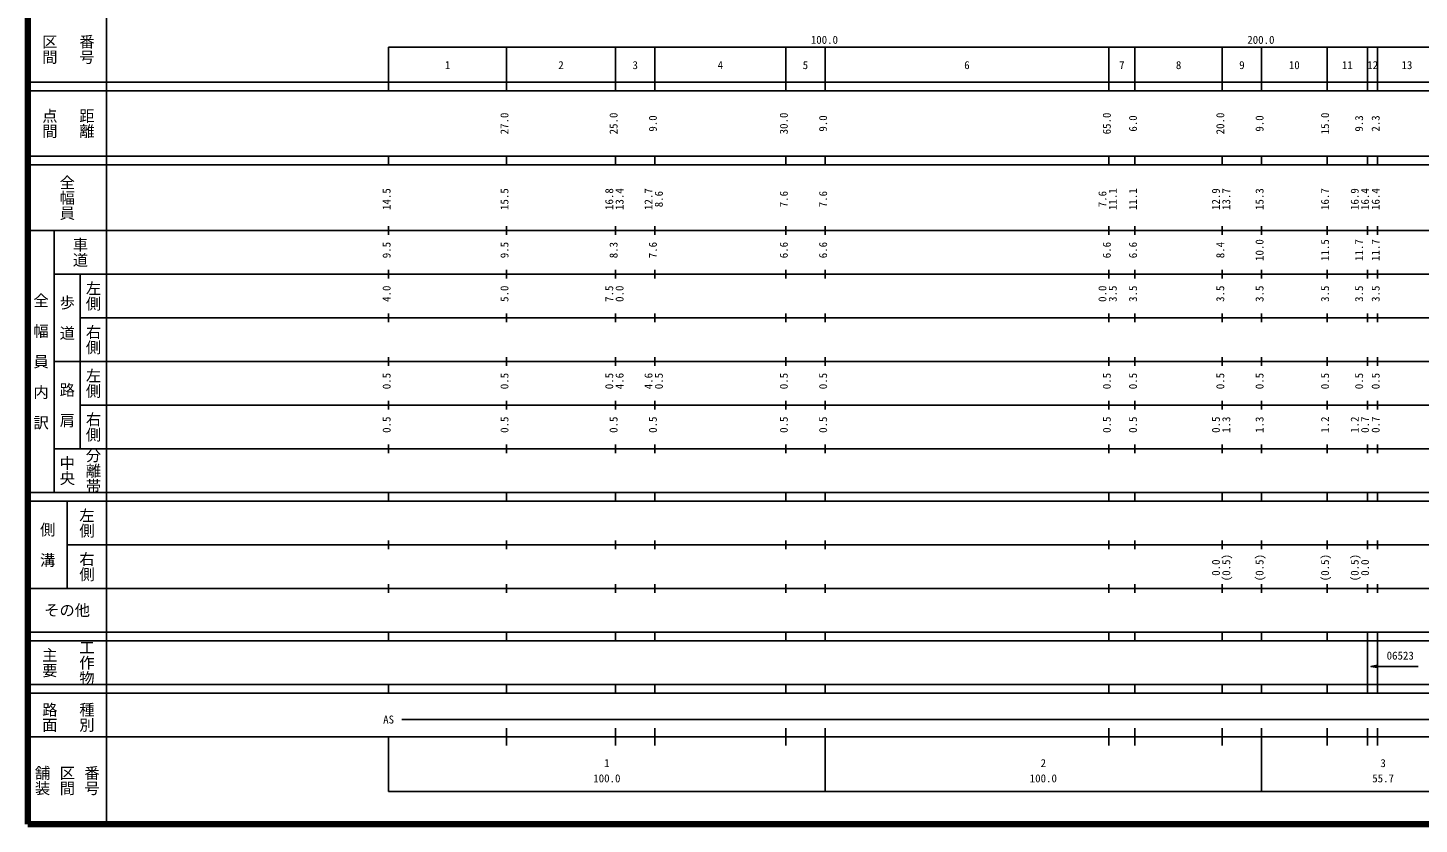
# Model space of a CAD drawing. Units: millimetres on the paper, enlarged 1000 times. Extents: x 40000 to 680000, y 20000 to 380000.
# Drawn here: x 40000 to 358768, y 20000 to 202409 of the extents above; entities that cross this region are included whole.
import ezdxf
from ezdxf.enums import TextEntityAlignment as Align

# ---------------------------------------------------------------- set-up
doc = ezdxf.new("R2010")
doc.units = ezdxf.units.MM
doc.header["$LTSCALE"] = 1000
doc.layers.add('M-TTL', color=2, linetype='Continuous', lineweight=140)
doc.layers.add('M-TTL-BAND', color=7, linetype='Continuous', lineweight=25)
doc.styles.add('@ＭＳ ゴシック', font='')
doc.styles.add('ＭＳ ゴシック', font='')
doc.styles.get('@ＭＳ ゴシック').set_extended_font_data('@MS Gothic')
doc.styles.get('ＭＳ ゴシック').set_extended_font_data('MS Gothic')

# ---------------------------------------------------------------- blocks, each defined once
blk = doc.blocks.new('open_arrow')
at = {"color": 0, "linetype": 'Continuous', "lineweight": -2}
blk.add_lwpolyline([(7.5, 1.25), (0, 0), (7.5, -1.25)], dxfattribs=at)

msp = doc.modelspace()

# ---------------------------------------------------------------- linework, layer by layer
at = {"layer": 'M-TTL'}
for p, q in [((40000, 380000), (40000, 20000)), ((40000, 20000), (680000, 20000))]:
    msp.add_line(p, q, dxfattribs=at)
at = {"layer": 'M-TTL-BAND'}
for p, q in [((58000, 370000), (58000, 20000)), ((122658, 198000), (579000, 198000)), ((122658, 198000), (122658, 188000)), ((149658, 188000), (149658, 198000)), ((174658, 188000), (174658, 198000)), ((183658, 188000), (183658, 198000)), ((213658, 188000), (213658, 198000)), ((222658, 188000), (222658, 198000)), ((287658, 188000), (287658, 198000)), ((293658, 188000), (293658, 198000)), ((313658, 188000), (313658, 198000)), ((322658, 188000), (322658, 198000)), ((337658, 188000), (337658, 198000)), ((346958, 188000), (346958, 198000)), ((349258, 188000), (349258, 198000)), ((40000, 190000), (579000, 190000)), ((40000, 188000), (579000, 188000)), ((40000, 173000), (579000, 173000)), ((122658, 171000), (122658, 173000)), ((149658, 171000), (149658, 173000)), ((174658, 171000), (174658, 173000)), ((183658, 171000), (183658, 173000)), ((213658, 171000), (213658, 173000)), ((222658, 171000), (222658, 173000)), ((287658, 171000), (287658, 173000)), ((293658, 171000), (293658, 173000)), ((313658, 171000), (313658, 173000)), ((322658, 171000), (322658, 173000)), ((337658, 171000), (337658, 173000)), ((346958, 171000), (346958, 173000)), ((349258, 171000), (349258, 173000)), ((40000, 171000), (579000, 171000)), ((122658, 155000), (122658, 157000)), ((149658, 155000), (149658, 157000)), ((174658, 155000), (174658, 157000)), ((183658, 155000), (183658, 157000)), ((213658, 155000), (213658, 157000)), ((222658, 155000), (222658, 157000)), ((287658, 155000), (287658, 157000)), ((293658, 155000), (293658, 157000)), ((313658, 155000), (313658, 157000)), ((322658, 155000), (322658, 157000)), ((337658, 155000), (337658, 157000)), ((346958, 155000), (346958, 157000)), ((349258, 155000), (349258, 157000)), ((40000, 156000), (579000, 156000)), ((46000, 96000), (46000, 156000)), ((122658, 145000), (122658, 147000)), ((149658, 145000), (149658, 147000)), ((174658, 145000), (174658, 147000)), ((183658, 145000), (183658, 147000)), ((213658, 145000), (213658, 147000)), ((222658, 145000), (222658, 147000)), ((287658, 145000), (287658, 147000)), ((293658, 145000), (293658, 147000)), ((313658, 145000), (313658, 147000)), ((322658, 145000), (322658, 147000)), ((337658, 145000), (337658, 147000)), ((346958, 145000), (346958, 147000)), ((349258, 145000), (349258, 147000)), ((46000, 146000), (579000, 146000)), ((52000, 146000), (52000, 106000)), ((52000, 136000), (579000, 136000)), ((122658, 135000), (122658, 137000)), ((149658, 135000), (149658, 137000)), ((174658, 135000), (174658, 137000)), ((183658, 135000), (183658, 137000)), ((213658, 135000), (213658, 137000)), ((222658, 135000), (222658, 137000)), ((287658, 135000), (287658, 137000)), ((293658, 135000), (293658, 137000)), ((313658, 135000), (313658, 137000)), ((322658, 135000), (322658, 137000)), ((337658, 135000), (337658, 137000)), ((346958, 135000), (346958, 137000)), ((349258, 135000), (349258, 137000)), ((46000, 126000), (579000, 126000)), ((122658, 125000), (122658, 127000)), ((149658, 125000), (149658, 127000)), ((174658, 125000), (174658, 127000)), ((183658, 125000), (183658, 127000)), ((213658, 125000), (213658, 127000)), ((222658, 125000), (222658, 127000)), ((287658, 125000), (287658, 127000)), ((293658, 125000), (293658, 127000)), ((313658, 125000), (313658, 127000)), ((322658, 125000), (322658, 127000)), ((337658, 125000), (337658, 127000)), ((346958, 125000), (346958, 127000)), ((349258, 125000), (349258, 127000)), ((52000, 116000), (579000, 116000)), ((122658, 115000), (122658, 117000)), ((149658, 115000), (149658, 117000)), ((174658, 115000), (174658, 117000)), ((183658, 115000), (183658, 117000)), ((213658, 115000), (213658, 117000)), ((222658, 115000), (222658, 117000)), ((287658, 115000), (287658, 117000)), ((293658, 115000), (293658, 117000)), ((313658, 115000), (313658, 117000)), ((322658, 115000), (322658, 117000)), ((337658, 115000), (337658, 117000)), ((346958, 115000), (346958, 117000)), ((349258, 115000), (349258, 117000)), ((46000, 106000), (579000, 106000)), ((122658, 105000), (122658, 107000)), ((149658, 105000), (149658, 107000)), ((174658, 105000), (174658, 107000)), ((183658, 105000), (183658, 107000)), ((213658, 105000), (213658, 107000)), ((222658, 105000), (222658, 107000)), ((287658, 105000), (287658, 107000)), ((293658, 105000), (293658, 107000)), ((313658, 105000), (313658, 107000)), ((322658, 105000), (322658, 107000)), ((337658, 105000), (337658, 107000)), ((346958, 105000), (346958, 107000)), ((349258, 105000), (349258, 107000)), ((40000, 96000), (579000, 96000)), ((122658, 94000), (122658, 96000)), ((149658, 94000), (149658, 96000)), ((174658, 94000), (174658, 96000)), ((183658, 94000), (183658, 96000)), ((213658, 94000), (213658, 96000)), ((222658, 94000), (222658, 96000)), ((287658, 94000), (287658, 96000)), ((293658, 94000), (293658, 96000)), ((313658, 94000), (313658, 96000)), ((322658, 94000), (322658, 96000)), ((337658, 94000), (337658, 96000)), ((346958, 94000), (346958, 96000)), ((349258, 94000), (349258, 96000)), ((40000, 94000), (579000, 94000)), ((49000, 94000), (49000, 74000)), ((49000, 84000), (579000, 84000)), ((122658, 83000), (122658, 85000)), ((149658, 83000), (149658, 85000)), ((174658, 83000), (174658, 85000)), ((183658, 83000), (183658, 85000)), ((213658, 83000), (213658, 85000)), ((222658, 83000), (222658, 85000)), ((287658, 83000), (287658, 85000)), ((293658, 83000), (293658, 85000)), ((313658, 83000), (313658, 85000)), ((322658, 83000), (322658, 85000)), ((337658, 83000), (337658, 85000)), ((346958, 83000), (346958, 85000)), ((349258, 83000), (349258, 85000)), ((40000, 74000), (579000, 74000)), ((122658, 73000), (122658, 75000)), ((149658, 73000), (149658, 75000)), ((174658, 73000), (174658, 75000)), ((183658, 73000), (183658, 75000)), ((213658, 73000), (213658, 75000)), ((222658, 73000), (222658, 75000)), ((287658, 73000), (287658, 75000)), ((293658, 73000), (293658, 75000)), ((313658, 73000), (313658, 75000)), ((322658, 73000), (322658, 75000)), ((337658, 73000), (337658, 75000)), ((346958, 73000), (346958, 75000)), ((349258, 73000), (349258, 75000)), ((40000, 64000), (579000, 64000)), ((122658, 62000), (122658, 64000)), ((149658, 62000), (149658, 64000)), ((174658, 62000), (174658, 64000)), ((183658, 62000), (183658, 64000)), ((213658, 62000), (213658, 64000)), ((222658, 62000), (222658, 64000)), ((287658, 62000), (287658, 64000)), ((293658, 62000), (293658, 64000)), ((313658, 62000), (313658, 64000)), ((322658, 62000), (322658, 64000)), ((337658, 62000), (337658, 64000)), ((346958, 62000), (346958, 64000)), ((349258, 62000), (349258, 64000)), ((40000, 62000), (579000, 62000)), ((346958, 52000), (346958, 62000)), ((349258, 52000), (349258, 62000)), ((347715, 56149), (358564, 56149)), ((40000, 52000), (579000, 52000)), ((122658, 50000), (122658, 52000)), ((149658, 50000), (149658, 52000)), ((174658, 50000), (174658, 52000)), ((183658, 50000), (183658, 52000)), ((213658, 50000), (213658, 52000)), ((222658, 50000), (222658, 52000)), ((287658, 50000), (287658, 52000)), ((293658, 50000), (293658, 52000)), ((313658, 50000), (313658, 52000)), ((322658, 50000), (322658, 52000)), ((337658, 50000), (337658, 52000)), ((346958, 50000), (346958, 52000)), ((349258, 50000), (349258, 52000)), ((40000, 50000), (579000, 50000)), ((125658, 44000), (375358, 44000)), ((149658, 38000), (149658, 42000)), ((174658, 38000), (174658, 42000)), ((183658, 38000), (183658, 42000)), ((213658, 38000), (213658, 42000)), ((222658, 27500), (222658, 42000)), ((287658, 38000), (287658, 42000)), ((293658, 38000), (293658, 42000)), ((313658, 38000), (313658, 42000)), ((322658, 27500), (322658, 42000)), ((337658, 38000), (337658, 42000)), ((346958, 38000), (346958, 42000)), ((349258, 38000), (349258, 42000)), ((40000, 40000), (579000, 40000)), ((122658, 40000), (122658, 27500)), ((122658, 27500), (579000, 27500))]:
    msp.add_line(p, q, dxfattribs=at)

# ---------------------------------------------------------------- block references
at = {"layer": 'M-TTL-BAND', "xscale": 200, "yscale": 200}
msp.add_blockref('open_arrow', (347715, 56149), dxfattribs=at)

# ---------------------------------------------------------------- texts
at = {"layer": 'M-TTL-BAND', "style": '@ＭＳ ゴシック'}
for s, p in [('区間', (45000, 197500)), ('番号', (53500, 197500)), ('点間', (45000, 180500)), ('距離', (53500, 180500)), ('全幅員', (49000, 163500)), ('車道', (52000, 151000)), ('左側', (55000, 141000)), ('全\u3000幅\u3000員\u3000内\u3000訳', (43000, 126000)), ('歩\u3000道', (49000, 136000)), ('右側', (55000, 131000)), ('左側', (55000, 121000)), ('路\u3000肩', (49000, 116000)), ('右側', (55000, 111000)), ('分離帯', (55000, 101000)), ('中央', (49000, 101000)), ('左側', (53500, 89000)), ('側\u3000溝', (44500, 84000)), ('右側', (53500, 79000)), ('工作物', (53500, 57000)), ('主要', (45000, 57000)), ('路面', (45000, 44500)), ('種別', (53500, 44500)), ('舗装', (43333, 30000)), ('区間', (49000, 30000)), ('番号', (54667, 30000))]:
    msp.add_text(s, height=2566, rotation=270, dxfattribs=at).set_placement(p, align=Align.MIDDLE_CENTER)
at = {"layer": 'M-TTL-BAND', "style": 'ＭＳ ゴシック'}
for s, p in [('100.0', (222502, 198195)), ('200.0', (322502, 198195)), ('1', (136158, 192405)), ('2', (162158, 192405)), ('3', (179158, 192405)), ('4', (198658, 192405)), ('5', (218158, 192405)), ('6', (255158, 192405)), ('7', (290658, 192405)), ('8', (303658, 192405)), ('9', (318158, 192405)), ('10', (330158, 192405)), ('11', (342308, 192405)), ('12', (348108, 192405)), ('13', (355958, 192405)), ('AS', (122658, 42500)), ('1', (172658, 32523)), ('2', (272658, 32523)), ('3', (350508, 32523)), ('100.0', (172658, 29033)), ('100.0', (272658, 29033)), ('55.7', (350508, 29033))]:
    msp.add_text(s, height=1833, dxfattribs=at).set_placement(p, align=Align.BOTTOM_CENTER)
for s, p in [('27.0', (150658, 180500)), ('25.0', (175658, 180500)), ('9.0', (184658, 180500)), ('30.0', (214658, 180500)), ('9.0', (223658, 180500)), ('65.0', (288658, 180500)), ('6.0', (294658, 180500)), ('20.0', (314658, 180500)), ('9.0', (323658, 180500)), ('15.0', (338658, 180500)), ('9.3', (346458, 180500)), ('2.3', (350258, 180500)), ('14.5', (123658, 163174)), ('15.5', (150658, 163174)), ('16.8', (174658, 163174)), ('13.4', (177028, 163174)), ('12.7', (183658, 163174)), ('8.6', (186028, 163174)), ('7.6', (214658, 163174)), ('7.6', (223658, 163174)), ('7.6', (287658, 163174)), ('11.1', (290028, 163174)), ('11.1', (294658, 163174)), ('12.9', (313658, 163174)), ('13.7', (316028, 163174)), ('15.3', (323658, 163174)), ('16.7', (338658, 163174)), ('16.9', (345458, 163174)), ('16.4', (347828, 163174)), ('16.4', (350258, 163174)), ('9.5', (123658, 151500)), ('9.5', (150658, 151500)), ('8.3', (175658, 151500)), ('7.6', (184658, 151500)), ('6.6', (214658, 151500)), ('6.6', (223658, 151500)), ('6.6', (288658, 151500)), ('6.6', (294658, 151500)), ('8.4', (314658, 151500)), ('10.0', (323658, 151500)), ('11.5', (338658, 151500)), ('11.7', (346458, 151500)), ('11.7', (350258, 151500)), ('4.0', (123658, 141500)), ('5.0', (150658, 141500)), ('7.5', (174658, 141500)), ('0.0', (177028, 141500)), ('0.0', (287658, 141500)), ('3.5', (290028, 141500)), ('3.5', (294658, 141500)), ('3.5', (314658, 141500)), ('3.5', (323658, 141500)), ('3.5', (338658, 141500)), ('3.5', (346458, 141500)), ('3.5', (350258, 141500)), ('0.5', (123658, 121500)), ('0.5', (150658, 121500)), ('0.5', (174658, 121500)), ('4.6', (177028, 121500)), ('4.6', (183658, 121500)), ('0.5', (186028, 121500)), ('0.5', (214658, 121500)), ('0.5', (223658, 121500)), ('0.5', (288658, 121500)), ('0.5', (294658, 121500)), ('0.5', (314658, 121500)), ('0.5', (323658, 121500)), ('0.5', (338658, 121500)), ('0.5', (346458, 121500)), ('0.5', (350258, 121500)), ('0.5', (123658, 111500)), ('0.5', (150658, 111500)), ('0.5', (175658, 111500)), ('0.5', (184658, 111500)), ('0.5', (214658, 111500)), ('0.5', (223658, 111500)), ('0.5', (288658, 111500)), ('0.5', (294658, 111500)), ('0.5', (313658, 111500)), ('1.3', (316028, 111500)), ('1.3', (323658, 111500)), ('1.2', (338658, 111500)), ('1.2', (345458, 111500)), ('0.7', (347828, 111500)), ('0.7', (350258, 111500)), ('0.0', (313658, 78764)), ('(0.5)', (316028, 78764)), ('(0.5)', (323658, 78764)), ('(0.5)', (338658, 78764)), ('(0.5)', (345458, 78764)), ('0.0', (347828, 78764))]:
    msp.add_text(s, height=1833, rotation=90, dxfattribs=at).set_placement(p, align=Align.BOTTOM_CENTER)
msp.add_text('その他', height=2566, dxfattribs=at).set_placement((49000, 69000), align=Align.MIDDLE_CENTER)
msp.add_text('06523', height=1833, dxfattribs=at).set_placement((351314, 57149), align=Align.BOTTOM_LEFT)

doc.saveas('drawing.dxf')
